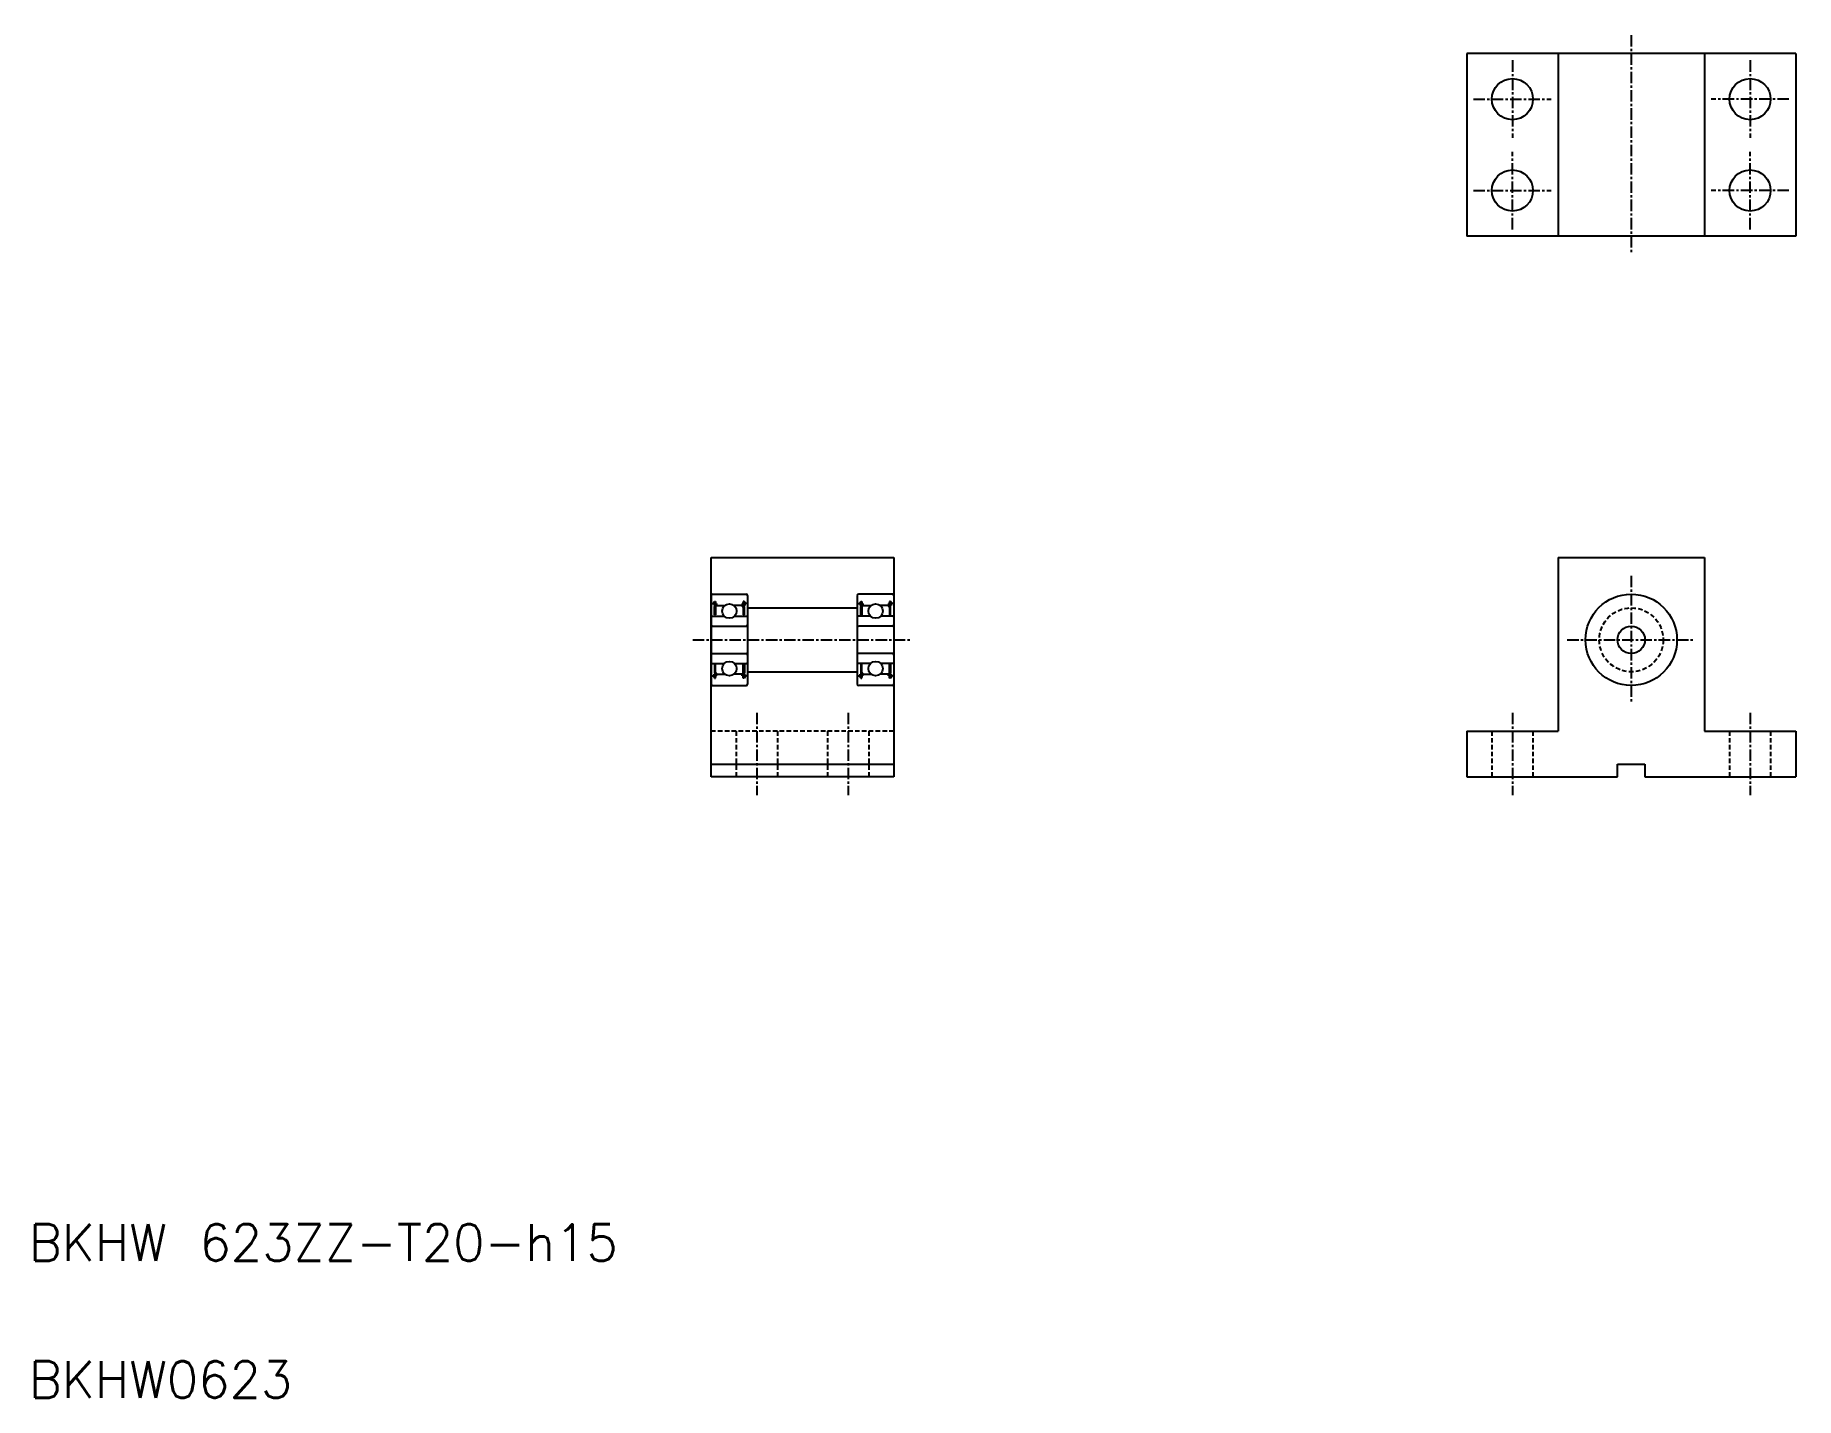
# Model space of a CAD drawing. Extents: x 11 to 203, y 10 to 159.
import ezdxf

# ---------------------------------------------------------------- set-up
doc = ezdxf.new("R2010")
doc.units = 0
doc.linetypes.add('CENTER', pattern=[2, 1.25, -0.25, 0.25, -0.25])
doc.linetypes.add('DASHED', pattern=[0.75, 0.5, -0.25])
doc.layers.get('0').update_dxf_attribs({"linetype": 'CONTINUOUS'})
doc.layers.add('CENTER', color=1, linetype='CENTER')
doc.styles.get("Standard").update_dxf_attribs({"font": 'txt.shx', "width": 0.7, "bigfont": 'bigfont.shx'})

msp = doc.modelspace()

# ---------------------------------------------------------------- linework, layer by layer
at = {"color": 7, "linetype": 'CONTINUOUS'}
for p, q in [((203.3, 157.15), (167.3, 157.15)), ((167.3, 157.15), (167.3, 137.15)), ((177.3, 157.15), (177.3, 137.15)), ((193.3, 157.15), (193.3, 137.15)), ((203.3, 157.15), (203.3, 137.15)), ((203.3, 137.15), (167.3, 137.15)), ((84.63, 101.97), (104.63, 101.97)), ((84.63, 77.97), (84.63, 101.97)), ((104.63, 101.97), (104.63, 77.97)), ((177.3, 101.97), (177.3, 82.97)), ((177.3, 101.97), (193.3, 101.97)), ((193.3, 101.97), (193.3, 82.97)), ((84.63, 97.82), (84.63, 88.12)), ((84.63, 96.96), (84.66, 96.93)), ((84.66, 96.93), (84.88, 96.93)), ((84.78, 97.97), (88.48, 97.97)), ((84.88, 96.93), (85.02, 97.17)), ((84.95, 97.05), (84.95, 96.73)), ((85.12, 97.05), (84.95, 97.05)), ((84.95, 96.73), (85.12, 96.73)), ((85, 96.61), (85.12, 96.73)), ((85, 95.69), (85, 96.61)), ((85.02, 97.17), (85.12, 97.17)), ((85.12, 97.17), (85.12, 96.93)), ((85.12, 96.73), (85.12, 97.05)), ((85.12, 96.93), (85.24, 96.93)), ((85.24, 96.68), (85.12, 96.56)), ((85.12, 96.56), (85.12, 95.69)), ((85.24, 96.93), (85.24, 96.68)), ((85.24, 96.76), (85.27, 96.73)), ((85.27, 96.73), (86.13, 96.73)), ((88, 96.73), (87.14, 96.73)), ((88.03, 96.76), (88, 96.73)), ((88.03, 96.93), (88.03, 96.68)), ((88.15, 96.93), (88.03, 96.93)), ((88.03, 96.68), (88.15, 96.56)), ((88.15, 97.17), (88.15, 96.93)), ((88.25, 97.17), (88.15, 97.17)), ((88.15, 97.05), (88.32, 97.05)), ((88.15, 96.73), (88.15, 97.05)), ((88.27, 96.61), (88.15, 96.73)), ((88.32, 96.73), (88.15, 96.73)), ((88.15, 96.56), (88.15, 95.69)), ((88.39, 96.93), (88.25, 97.17)), ((88.27, 95.69), (88.27, 96.61)), ((88.32, 97.05), (88.32, 96.73)), ((88.6, 96.93), (88.39, 96.93)), ((88.63, 96.96), (88.6, 96.93)), ((88.63, 97.82), (88.63, 88.12)), ((88.63, 96.47), (100.63, 96.47)), ((100.63, 97.82), (100.63, 88.12)), ((100.63, 96.96), (100.66, 96.93)), ((100.66, 96.93), (100.88, 96.93)), ((104.48, 97.97), (100.78, 97.97)), ((100.88, 96.93), (101.02, 97.17)), ((100.95, 97.05), (100.95, 96.73)), ((101.12, 97.05), (100.95, 97.05)), ((100.95, 96.73), (101.12, 96.73)), ((101, 96.61), (101.12, 96.73)), ((101, 95.69), (101, 96.61)), ((101.02, 97.17), (101.12, 97.17)), ((101.12, 97.17), (101.12, 96.93)), ((101.12, 96.73), (101.12, 97.05)), ((101.12, 96.93), (101.24, 96.93)), ((101.24, 96.68), (101.12, 96.56)), ((101.12, 96.56), (101.12, 95.69)), ((101.24, 96.93), (101.24, 96.68)), ((101.24, 96.76), (101.27, 96.73)), ((101.27, 96.73), (102.13, 96.73)), ((104, 96.73), (103.14, 96.73)), ((104.03, 96.76), (104, 96.73)), ((104.03, 96.93), (104.03, 96.68)), ((104.15, 96.93), (104.03, 96.93)), ((104.03, 96.68), (104.15, 96.56)), ((104.25, 97.17), (104.15, 97.17)), ((104.15, 97.17), (104.15, 96.93)), ((104.15, 97.05), (104.32, 97.05)), ((104.15, 96.73), (104.15, 97.05)), ((104.27, 96.61), (104.15, 96.73)), ((104.32, 96.73), (104.15, 96.73)), ((104.15, 96.56), (104.15, 95.69)), ((104.39, 96.93), (104.25, 97.17)), ((104.27, 95.69), (104.27, 96.61)), ((104.32, 97.05), (104.32, 96.73)), ((104.6, 96.93), (104.39, 96.93)), ((104.63, 96.96), (104.6, 96.93)), ((104.63, 97.82), (104.63, 88.12)), ((84.63, 95.97), (84.63, 95.97)), ((84.63, 95.47), (84.73, 95.57)), ((84.73, 95.57), (86.06, 95.57)), ((84.78, 94.47), (88.48, 94.47)), ((85.12, 95.69), (85, 95.69)), ((87.21, 95.57), (88.53, 95.57)), ((88.15, 95.69), (88.27, 95.69)), ((88.53, 95.57), (88.63, 95.47)), ((100.73, 95.57), (100.63, 95.47)), ((102.06, 95.57), (100.73, 95.57)), ((104.48, 94.47), (100.78, 94.47)), ((101.12, 95.69), (101, 95.69)), ((104.53, 95.57), (103.21, 95.57)), ((104.15, 95.69), (104.27, 95.69)), ((104.63, 95.47), (104.53, 95.57)), ((104.63, 95.97), (104.63, 95.97)), ((84.78, 91.47), (88.48, 91.47)), ((104.48, 91.47), (100.78, 91.47)), ((84.63, 90.47), (84.73, 90.37)), ((84.63, 89.97), (84.63, 89.97)), ((84.63, 88.98), (84.66, 89.01)), ((84.66, 89.01), (84.88, 89.01)), ((84.73, 90.37), (86.06, 90.37)), ((84.88, 89.01), (85.02, 88.77)), ((84.95, 88.89), (84.95, 89.21)), ((84.95, 89.21), (85.12, 89.21)), ((85.12, 88.89), (84.95, 88.89)), ((85, 90.26), (85, 89.33)), ((85.12, 90.26), (85, 90.26)), ((85, 89.33), (85.12, 89.21)), ((85.02, 88.77), (85.12, 88.77)), ((85.12, 89.38), (85.12, 90.26)), ((85.24, 89.26), (85.12, 89.38)), ((85.12, 89.21), (85.12, 88.89)), ((85.12, 88.77), (85.12, 89.01)), ((85.12, 89.01), (85.24, 89.01)), ((85.24, 89.01), (85.24, 89.26)), ((85.24, 89.18), (85.27, 89.21)), ((85.27, 89.21), (86.13, 89.21)), ((88, 89.21), (87.14, 89.21)), ((87.21, 90.37), (88.53, 90.37)), ((88.03, 89.18), (88, 89.21)), ((88.03, 89.26), (88.15, 89.38)), ((88.03, 89.01), (88.03, 89.26)), ((88.15, 89.01), (88.03, 89.01)), ((88.15, 90.26), (88.27, 90.26)), ((88.15, 89.38), (88.15, 90.26)), ((88.27, 89.33), (88.15, 89.21)), ((88.32, 89.21), (88.15, 89.21)), ((88.15, 89.21), (88.15, 88.89)), ((88.15, 88.77), (88.15, 89.01)), ((88.15, 88.89), (88.32, 88.89)), ((88.25, 88.77), (88.15, 88.77)), ((88.39, 89.01), (88.25, 88.77)), ((88.27, 90.26), (88.27, 89.33)), ((88.32, 88.89), (88.32, 89.21)), ((88.6, 89.01), (88.39, 89.01)), ((88.53, 90.37), (88.63, 90.47)), ((88.63, 88.98), (88.6, 89.01)), ((88.63, 89.47), (100.63, 89.47)), ((100.73, 90.37), (100.63, 90.47)), ((100.63, 88.98), (100.66, 89.01)), ((100.66, 89.01), (100.88, 89.01)), ((102.06, 90.37), (100.73, 90.37)), ((100.88, 89.01), (101.02, 88.77)), ((100.95, 88.89), (100.95, 89.21)), ((100.95, 89.21), (101.12, 89.21)), ((101.12, 88.89), (100.95, 88.89)), ((101, 90.26), (101, 89.33)), ((101.12, 90.26), (101, 90.26)), ((101, 89.33), (101.12, 89.21)), ((101.02, 88.77), (101.12, 88.77)), ((101.12, 89.38), (101.12, 90.26)), ((101.24, 89.26), (101.12, 89.38)), ((101.12, 89.21), (101.12, 88.89)), ((101.12, 89.01), (101.24, 89.01)), ((101.12, 88.77), (101.12, 89.01)), ((101.24, 89.01), (101.24, 89.26)), ((101.24, 89.18), (101.27, 89.21)), ((101.27, 89.21), (102.13, 89.21)), ((104, 89.21), (103.14, 89.21)), ((104.53, 90.37), (103.21, 90.37)), ((104.03, 89.18), (104, 89.21)), ((104.03, 89.26), (104.15, 89.38)), ((104.03, 89.01), (104.03, 89.26)), ((104.15, 89.01), (104.03, 89.01)), ((104.15, 90.26), (104.27, 90.26)), ((104.15, 89.38), (104.15, 90.26)), ((104.27, 89.33), (104.15, 89.21)), ((104.32, 89.21), (104.15, 89.21)), ((104.15, 89.21), (104.15, 88.89)), ((104.15, 88.77), (104.15, 89.01)), ((104.15, 88.89), (104.32, 88.89)), ((104.25, 88.77), (104.15, 88.77)), ((104.39, 89.01), (104.25, 88.77)), ((104.27, 90.26), (104.27, 89.33)), ((104.32, 88.89), (104.32, 89.21)), ((104.6, 89.01), (104.39, 89.01)), ((104.63, 90.47), (104.53, 90.37)), ((104.63, 88.98), (104.6, 89.01)), ((104.63, 89.97), (104.63, 89.97)), ((84.78, 87.97), (88.48, 87.97)), ((104.48, 87.97), (100.78, 87.97)), ((167.3, 82.97), (177.3, 82.97)), ((167.3, 82.97), (167.3, 77.97)), ((193.3, 82.97), (203.3, 82.97)), ((203.3, 82.97), (203.3, 77.97)), ((84.63, 79.37), (104.63, 79.37)), ((183.8, 77.97), (183.8, 79.37)), ((183.8, 79.37), (186.8, 79.37)), ((186.8, 79.37), (186.8, 77.97)), ((104.63, 77.97), (84.63, 77.97)), ((167.3, 77.97), (183.8, 77.97)), ((186.8, 77.97), (203.3, 77.97))]:
    msp.add_line(p, q, dxfattribs=at)
at = {"color": 3, "linetype": 'DASHED'}
for p, q in [((104.63, 82.97), (84.63, 82.97)), ((87.38, 82.97), (87.38, 77.97)), ((91.88, 82.97), (91.88, 77.97)), ((97.38, 82.97), (97.38, 77.97)), ((101.88, 82.97), (101.88, 77.97)), ((170.05, 82.97), (170.05, 77.97)), ((174.55, 82.97), (174.55, 77.97)), ((196.05, 82.97), (196.05, 77.97)), ((200.55, 82.97), (200.55, 77.97))]:
    msp.add_line(p, q, dxfattribs=at)
at = {"color": 7, "linetype": 'CONTINUOUS'}
for centre, radius in [((172.3, 152.15), 2.25), ((198.3, 152.15), 2.25), ((172.3, 142.15), 2.25), ((198.3, 142.15), 2.25), ((86.63, 96.12), 0.794), ((102.63, 96.12), 0.794), ((185.3, 92.97), 5), ((185.3, 92.97), 1.5), ((86.63, 89.82), 0.794), ((102.63, 89.82), 0.794)]:
    msp.add_circle(centre, radius, dxfattribs=at)
at = {"color": 3, "linetype": 'DASHED'}
msp.add_circle((185.3, 92.97), 3.5, dxfattribs=at)
at = {"color": 7, "linetype": 'CONTINUOUS'}
for centre, start, end in [((84.78, 97.82), 90, 180), ((88.48, 97.82), 0, 90), ((100.78, 97.82), 90, 180), ((104.48, 97.82), 360, 90), ((84.78, 94.62), 180, 270), ((88.48, 94.62), 270, 0), ((100.78, 94.62), 180, 270), ((104.48, 94.62), 270, 360), ((84.78, 91.32), 90, 180), ((88.48, 91.32), 0, 90), ((100.78, 91.32), 90, 180), ((104.48, 91.32), 360, 90), ((84.78, 88.12), 180, 270), ((88.48, 88.12), 270, 0), ((100.78, 88.12), 180, 270), ((104.48, 88.12), 270, 360)]:
    msp.add_arc(centre, 0.15, start, end, dxfattribs=at)
at = {"layer": 'CENTER', "color": 1, "linetype": 'CENTER'}
for p, q in [((185.3, 159.15), (185.3, 135.15)), ((172.3, 156.4), (172.3, 147.9)), ((198.3, 156.4), (198.3, 147.9)), ((168.05, 152.15), (176.55, 152.15)), ((202.55, 152.15), (194.05, 152.15)), ((172.3, 137.9), (172.3, 146.4)), ((198.3, 137.9), (198.3, 146.4)), ((168.05, 142.15), (176.55, 142.15)), ((202.55, 142.15), (194.05, 142.15)), ((185.3, 99.97), (185.3, 85.97)), ((82.63, 92.97), (106.63, 92.97)), ((178.3, 92.97), (192.3, 92.97)), ((89.63, 84.97), (89.63, 75.97)), ((99.63, 84.97), (99.63, 75.97)), ((172.3, 84.97), (172.3, 75.97)), ((198.3, 84.97), (198.3, 75.97))]:
    msp.add_line(p, q, dxfattribs=at)

# ---------------------------------------------------------------- texts
at = {"color": 7, "linetype": 'CONTINUOUS'}
for s, p in [('BKHW 623ZZ-T20-h15', (10, 25)), ('BKHW0623', (10, 10))]:
    msp.add_text(s, height=4, dxfattribs=at).set_placement(p)

doc.saveas('drawing.dxf')
